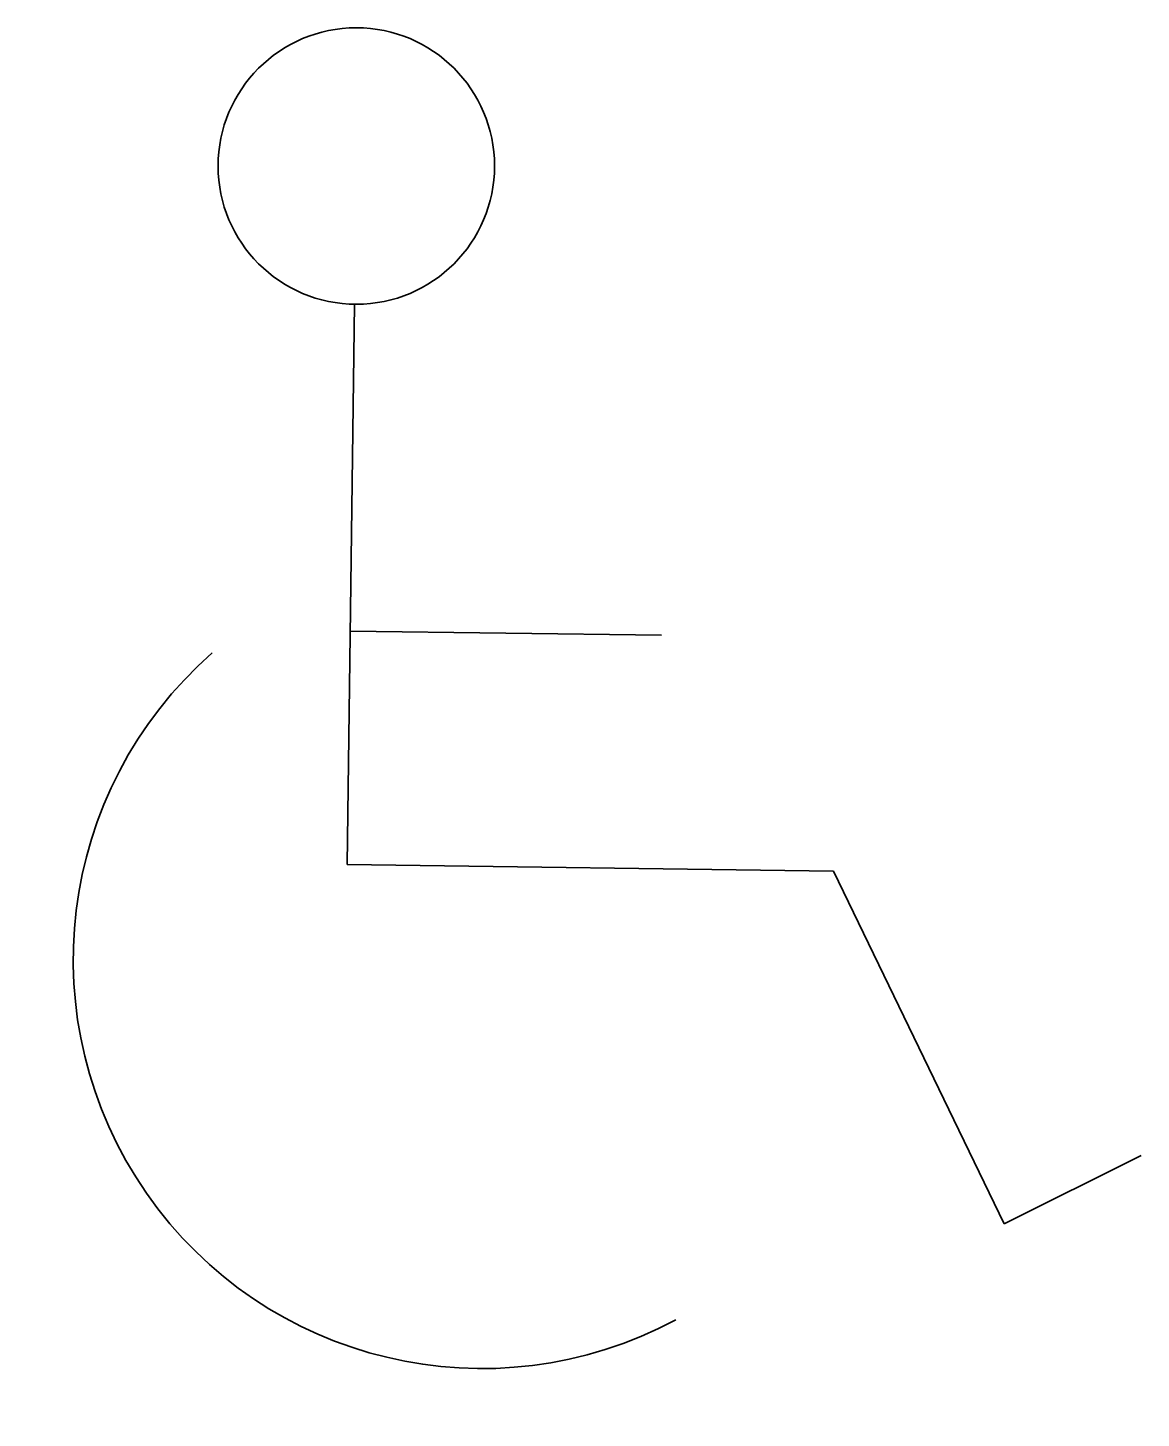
# Model space of a CAD drawing. Header units: feet. Extents: x -0.96 to 1.4, y -0.97 to 1.98.
import ezdxf

# ---------------------------------------------------------------- set-up
doc = ezdxf.new("R2010")
doc.units = ezdxf.units.FT
doc.header["$MEASUREMENT"] = 0
doc.layers.get('0').update_dxf_attribs({"lineweight": 35})

# ---------------------------------------------------------------- blocks, each defined once
blk = doc.blocks.new('HANDICAP')
for p, q in [((0.0264, 1.9845, 12.818), (0, 0, 12.818)), ((0.011, 0.8269, 12.818), (1.1135, 0.8122, 12.818)), ((0, 0, 12.818), (1.7226, -0.0229, 12.818)), ((1.7226, -0.0229, 12.818), (2.3263, -1.2715, 12.818)), ((2.3263, -1.2715, 12.818), (2.8119, -1.0298, 12.818))]:
    blk.add_line(p, q)
blk.add_circle((0.0329, 2.4739, 12.818), 0.4894)
blk.add_arc((0.4779, -0.3372, 12.818), 1.4471, 131.3127, 298.2923)

msp = doc.modelspace()

# ---------------------------------------------------------------- block references
at = {"xscale": 0.5999999999999999, "yscale": 0.5999999999999999}
msp.add_blockref('HANDICAP', (-0.2868, 0.2023, -12.818), dxfattribs=at)

doc.saveas('drawing.dxf')
